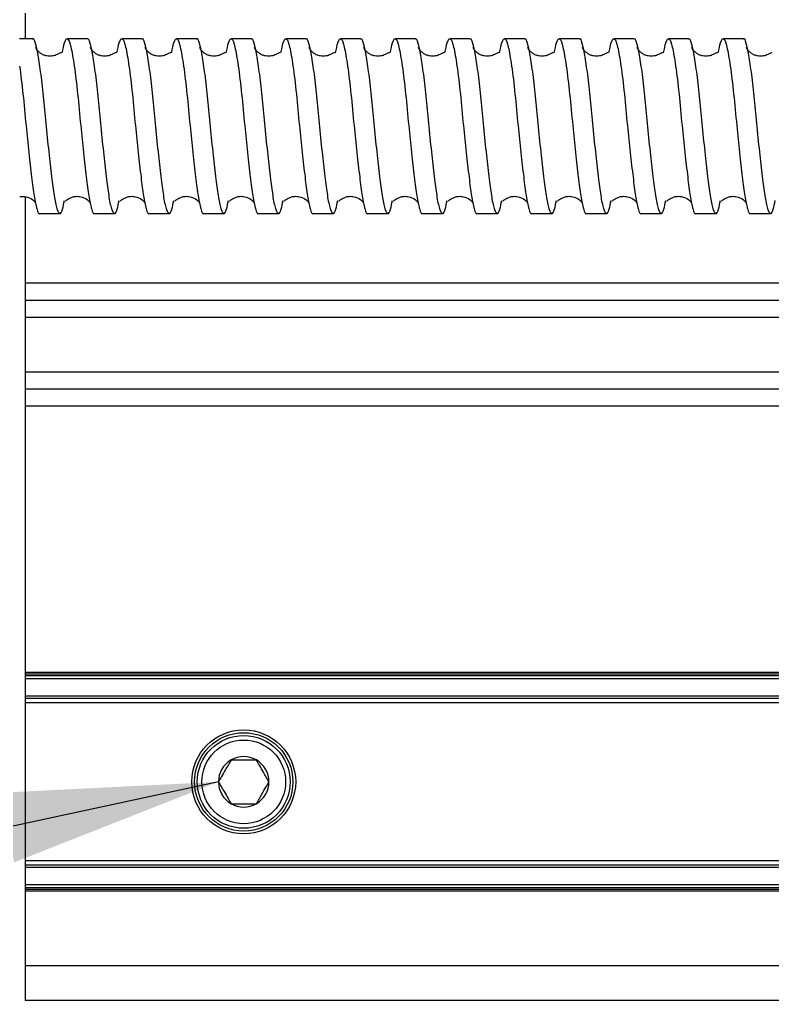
# Model space of a CAD drawing. Header units: millimetres. Extents: x 0 to 279, y 0 to 216.
# Drawn here: x 74.22 to 85.69, y 156.59 to 171.55 of the extents above; entities that cross this region are included whole.
import ezdxf

# ---------------------------------------------------------------- set-up
doc = ezdxf.new("R2010")
doc.units = ezdxf.units.MM
doc.layers.add('DIM', color=1, linetype='Continuous')
doc.dimstyles.new('SLDDIMSTYLE0', dxfattribs={"dimtxt": 0.18, "dimasz": 3.302, "dimexe": 0, "dimexo": 0.0625, "dimgap": 0, "dimtad": 0, "dimtih": 1, "dimtoh": 1, "dimdec": 0, "dimrnd": 1e-09, "dimzin": 0, "dimdsep": 46, "dimtxsty": 'Standard', "dimsah": 1, "dimcen": 0.09, "dimadec": 0, "dimazin": 0, "dimtfac": 3.302, "dimtdec": 0, "dimtofl": 0, "dimtmove": 0, "dimatfit": 3, "dimfxl": 0, "dimfrac": 2, "dimtolj": 1, "dimtzin": 0, "dimarcsym": 0})

msp = doc.modelspace()

# ---------------------------------------------------------------- linework, layer by layer
at = {"color": 7, "linetype": 'Continuous', "lineweight": 25}
for p, q in [((74.299, 172.316), (74.299, 171.254)), ((74.413, 171.254), (74.216, 171.254)), ((75.246, 171.254), (74.942, 171.254)), ((76.08, 171.254), (75.775, 171.254)), ((76.913, 171.254), (76.609, 171.254)), ((77.746, 171.254), (77.442, 171.254)), ((78.58, 171.254), (78.275, 171.254)), ((79.413, 171.254), (79.109, 171.254)), ((80.246, 171.254), (79.942, 171.254)), ((81.08, 171.254), (80.775, 171.254)), ((81.913, 171.254), (81.609, 171.254)), ((82.746, 171.254), (82.442, 171.254)), ((83.58, 171.254), (83.275, 171.254)), ((84.413, 171.254), (84.109, 171.254)), ((85.246, 171.254), (84.942, 171.254)), ((74.299, 168.847), (74.299, 167.526)), ((74.526, 168.588), (74.83, 168.588)), ((75.359, 168.588), (75.663, 168.588)), ((76.192, 168.588), (76.496, 168.588)), ((77.026, 168.588), (77.33, 168.588)), ((77.859, 168.588), (78.163, 168.588)), ((78.692, 168.588), (78.996, 168.588)), ((79.526, 168.588), (79.83, 168.588)), ((80.359, 168.588), (80.663, 168.588)), ((81.192, 168.588), (81.496, 168.588)), ((82.026, 168.588), (82.33, 168.588)), ((82.859, 168.588), (83.163, 168.588)), ((83.692, 168.588), (83.996, 168.588)), ((84.526, 168.588), (84.83, 168.588)), ((85.359, 168.588), (85.663, 168.588)), ((74.299, 167.526), (74.299, 167.264)), ((113.096, 167.264), (74.299, 167.264)), ((74.299, 167.264), (74.299, 167.005)), ((74.299, 167.005), (74.299, 166.17)), ((74.299, 166.17), (74.299, 165.911)), ((115.404, 165.911), (74.299, 165.911)), ((74.299, 165.911), (74.299, 165.649)), ((74.299, 165.649), (74.299, 161.588)), ((118.613, 161.588), (74.299, 161.588)), ((74.299, 161.588), (74.299, 161.563)), ((74.299, 161.563), (74.299, 161.536)), ((118.613, 161.536), (74.299, 161.536)), ((74.299, 161.536), (74.299, 161.491)), ((74.299, 161.491), (74.299, 161.229)), ((118.613, 161.229), (74.299, 161.229)), ((74.299, 161.229), (74.299, 161.193)), ((118.613, 161.193), (74.299, 161.193)), ((74.299, 161.193), (74.299, 161.127)), ((118.613, 161.127), (74.299, 161.127)), ((74.299, 161.127), (74.299, 158.715)), ((118.613, 158.715), (74.299, 158.715)), ((74.299, 158.715), (74.299, 158.649)), ((118.613, 158.649), (74.299, 158.649)), ((74.299, 158.649), (74.299, 158.613)), ((118.613, 158.613), (74.299, 158.613)), ((74.299, 158.613), (74.299, 158.351)), ((74.299, 158.351), (74.299, 158.306)), ((118.613, 158.306), (74.299, 158.306)), ((74.299, 158.306), (74.299, 158.279)), ((74.299, 158.279), (74.299, 158.254)), ((118.613, 158.254), (74.299, 158.254)), ((74.299, 158.254), (74.299, 157.116)), ((74.299, 157.116), (74.299, 156.588)), ((118.613, 156.588), (74.299, 156.588))]:
    msp.add_line(p, q, dxfattribs=at)
at = {"color": 8, "linetype": 'Continuous', "lineweight": 25}
for p, q in [((113.096, 167.526), (74.299, 167.526)), ((113.096, 167.005), (74.299, 167.005)), ((113.214, 166.17), (74.299, 166.17)), ((115.404, 165.649), (74.299, 165.649)), ((118.613, 161.563), (74.299, 161.563)), ((118.613, 161.491), (74.299, 161.491)), ((118.613, 158.351), (74.299, 158.351)), ((118.613, 158.279), (74.299, 158.279)), ((118.613, 157.116), (74.299, 157.116))]:
    msp.add_line(p, q, dxfattribs=at)
at = {"color": 7, "linetype": 'Continuous', "lineweight": 25}
for radius in [0.792, 0.75, 0.708, 0.638]:
    msp.add_circle((77.632, 159.921), radius, dxfattribs=at)
for start, end in [(120, 180), (60, 120), (0, 60), (180, 240), (300, 0), (240, 300)]:
    msp.add_arc((77.632, 159.921), 0.385, start, end, dxfattribs=at)
for points, knots in [([(74.413, 171.252), (74.414, 171.253), (74.428, 171.274), (74.453, 171.199), (74.493, 171.022), (74.538, 170.719), (74.58, 170.337), (74.62, 169.905), (74.665, 169.48), (74.708, 169.106), (74.745, 168.817), (74.787, 168.629), (74.832, 168.568), (74.866, 168.619), (74.89, 168.741), (74.899, 168.79)], [0, 0, 0, 0, 0.003424, 0.085948, 0.169148, 0.254933, 0.342981, 0.428868, 0.518377, 0.603336, 0.685003, 0.769612, 0.855299, 0.941726, 1, 1, 1, 1]), ([(74.866, 171.039), (74.877, 171.097), (74.905, 171.24), (74.953, 171.279), (74.997, 171.155), (75.049, 170.857), (75.101, 170.428), (75.144, 169.955), (75.19, 169.513), (75.233, 169.14), (75.27, 168.838), (75.312, 168.649), (75.344, 168.566), (75.358, 168.589), (75.359, 168.59)], [0, 0, 0, 0, 0.070357, 0.17222, 0.269956, 0.371207, 0.474134, 0.573458, 0.658314, 0.743013, 0.824301, 0.90809, 0.997344, 1, 1, 1, 1]), ([(75.246, 171.252), (75.247, 171.253), (75.262, 171.274), (75.287, 171.199), (75.327, 171.022), (75.371, 170.719), (75.414, 170.337), (75.453, 169.905), (75.498, 169.48), (75.541, 169.106), (75.578, 168.817), (75.62, 168.629), (75.665, 168.568), (75.7, 168.619), (75.723, 168.741), (75.733, 168.79)], [0, 0, 0, 0, 0.003424, 0.085948, 0.169148, 0.254933, 0.342981, 0.428868, 0.518377, 0.603336, 0.685003, 0.769612, 0.855299, 0.941726, 1, 1, 1, 1]), ([(75.699, 171.039), (75.71, 171.097), (75.739, 171.24), (75.787, 171.279), (75.831, 171.155), (75.883, 170.857), (75.935, 170.428), (75.977, 169.955), (76.023, 169.513), (76.067, 169.14), (76.104, 168.838), (76.146, 168.649), (76.177, 168.566), (76.192, 168.589), (76.192, 168.59)], [0, 0, 0, 0, 0.070357, 0.17222, 0.269956, 0.371207, 0.474134, 0.573458, 0.658314, 0.743013, 0.824301, 0.90809, 0.997344, 1, 1, 1, 1]), ([(76.08, 171.252), (76.08, 171.253), (76.095, 171.274), (76.12, 171.199), (76.16, 171.022), (76.205, 170.719), (76.247, 170.337), (76.286, 169.905), (76.331, 169.48), (76.375, 169.106), (76.411, 168.817), (76.454, 168.629), (76.498, 168.568), (76.533, 168.619), (76.556, 168.741), (76.566, 168.79)], [0, 0, 0, 0, 0.0034244, 0.0859477, 0.1691478, 0.2549331, 0.3429808, 0.4288684, 0.518377, 0.6033358, 0.6850027, 0.7696123, 0.8552987, 0.9417258, 1, 1, 1, 1]), ([(76.533, 171.042), (76.544, 171.099), (76.572, 171.24), (76.62, 171.279), (76.664, 171.155), (76.716, 170.857), (76.768, 170.428), (76.81, 169.955), (76.857, 169.513), (76.9, 169.14), (76.937, 168.838), (76.979, 168.649), (77.011, 168.566), (77.025, 168.589), (77.026, 168.59)], [0, 0, 0, 0, 0.068826, 0.170857, 0.268754, 0.370172, 0.473268, 0.572756, 0.657752, 0.74259, 0.824012, 0.907939, 0.997339, 1, 1, 1, 1]), ([(76.913, 171.252), (76.914, 171.253), (76.928, 171.274), (76.953, 171.199), (76.993, 171.022), (77.038, 170.719), (77.08, 170.337), (77.12, 169.905), (77.165, 169.48), (77.208, 169.106), (77.245, 168.817), (77.287, 168.629), (77.332, 168.568), (77.366, 168.619), (77.39, 168.741), (77.399, 168.79)], [0, 0, 0, 0, 0.0034244, 0.0859477, 0.1691478, 0.2549331, 0.3429808, 0.4288684, 0.518377, 0.6033358, 0.6850027, 0.7696123, 0.8552987, 0.9417258, 1, 1, 1, 1]), ([(77.366, 171.039), (77.377, 171.097), (77.405, 171.24), (77.453, 171.279), (77.497, 171.155), (77.549, 170.857), (77.601, 170.428), (77.644, 169.955), (77.69, 169.513), (77.733, 169.14), (77.77, 168.838), (77.812, 168.649), (77.844, 168.566), (77.858, 168.589), (77.859, 168.59)], [0, 0, 0, 0, 0.0703568, 0.1722196, 0.2699559, 0.3712074, 0.4741337, 0.5734583, 0.6583141, 0.7430129, 0.8243011, 0.90809, 0.9973435, 1, 1, 1, 1]), ([(77.746, 171.252), (77.747, 171.253), (77.762, 171.274), (77.787, 171.199), (77.827, 171.022), (77.871, 170.719), (77.914, 170.337), (77.953, 169.905), (77.998, 169.48), (78.041, 169.106), (78.078, 168.817), (78.12, 168.629), (78.165, 168.568), (78.2, 168.619), (78.223, 168.741), (78.233, 168.79)], [0, 0, 0, 0, 0.003424, 0.085948, 0.169148, 0.254933, 0.342981, 0.428868, 0.518377, 0.603336, 0.685003, 0.769612, 0.855299, 0.941726, 1, 1, 1, 1]), ([(78.199, 171.039), (78.21, 171.097), (78.239, 171.24), (78.287, 171.279), (78.331, 171.155), (78.383, 170.857), (78.435, 170.428), (78.477, 169.955), (78.523, 169.513), (78.567, 169.14), (78.604, 168.838), (78.646, 168.649), (78.677, 168.566), (78.692, 168.589), (78.692, 168.59)], [0, 0, 0, 0, 0.070357, 0.17222, 0.269956, 0.371207, 0.474134, 0.573458, 0.658314, 0.743013, 0.824301, 0.90809, 0.997344, 1, 1, 1, 1]), ([(78.58, 171.252), (78.58, 171.253), (78.595, 171.274), (78.62, 171.199), (78.66, 171.022), (78.705, 170.719), (78.747, 170.337), (78.786, 169.905), (78.831, 169.48), (78.875, 169.106), (78.911, 168.817), (78.954, 168.629), (78.998, 168.568), (79.033, 168.619), (79.056, 168.741), (79.066, 168.79)], [0, 0, 0, 0, 0.003424, 0.085948, 0.169148, 0.254933, 0.342981, 0.428868, 0.518377, 0.603336, 0.685003, 0.769612, 0.855299, 0.941726, 1, 1, 1, 1]), ([(79.032, 171.039), (79.044, 171.097), (79.072, 171.24), (79.12, 171.279), (79.164, 171.155), (79.216, 170.857), (79.268, 170.428), (79.31, 169.955), (79.357, 169.513), (79.4, 169.14), (79.437, 168.838), (79.479, 168.649), (79.511, 168.566), (79.525, 168.589), (79.526, 168.59)], [0, 0, 0, 0, 0.070357, 0.17222, 0.269956, 0.371207, 0.474134, 0.573458, 0.658314, 0.743013, 0.824301, 0.90809, 0.997344, 1, 1, 1, 1]), ([(79.413, 171.252), (79.414, 171.253), (79.428, 171.274), (79.453, 171.199), (79.493, 171.022), (79.538, 170.719), (79.58, 170.337), (79.62, 169.905), (79.665, 169.48), (79.708, 169.106), (79.745, 168.817), (79.787, 168.629), (79.832, 168.568), (79.866, 168.619), (79.89, 168.741), (79.899, 168.79)], [0, 0, 0, 0, 0.003424, 0.085948, 0.169148, 0.254933, 0.342981, 0.428868, 0.518377, 0.603336, 0.685003, 0.769612, 0.855299, 0.941726, 1, 1, 1, 1]), ([(79.866, 171.039), (79.877, 171.097), (79.905, 171.24), (79.953, 171.279), (79.997, 171.155), (80.049, 170.857), (80.101, 170.428), (80.144, 169.955), (80.19, 169.513), (80.233, 169.14), (80.27, 168.838), (80.312, 168.649), (80.344, 168.566), (80.358, 168.589), (80.359, 168.59)], [0, 0, 0, 0, 0.070357, 0.17222, 0.269956, 0.371207, 0.474134, 0.573458, 0.658314, 0.743013, 0.824301, 0.90809, 0.997344, 1, 1, 1, 1]), ([(80.246, 171.252), (80.247, 171.253), (80.262, 171.274), (80.287, 171.199), (80.327, 171.022), (80.371, 170.719), (80.414, 170.337), (80.453, 169.905), (80.498, 169.48), (80.541, 169.106), (80.578, 168.817), (80.62, 168.629), (80.665, 168.568), (80.7, 168.619), (80.723, 168.741), (80.733, 168.79)], [0, 0, 0, 0, 0.0034244, 0.0859477, 0.1691478, 0.2549331, 0.3429808, 0.4288684, 0.518377, 0.6033358, 0.6850027, 0.7696123, 0.8552987, 0.9417258, 1, 1, 1, 1]), ([(80.699, 171.039), (80.71, 171.097), (80.739, 171.24), (80.787, 171.279), (80.831, 171.155), (80.883, 170.857), (80.935, 170.428), (80.977, 169.955), (81.023, 169.513), (81.067, 169.14), (81.104, 168.838), (81.146, 168.649), (81.177, 168.566), (81.192, 168.589), (81.192, 168.59)], [0, 0, 0, 0, 0.070357, 0.17222, 0.269956, 0.371207, 0.474134, 0.573458, 0.658314, 0.743013, 0.824301, 0.90809, 0.997344, 1, 1, 1, 1]), ([(81.08, 171.252), (81.08, 171.253), (81.095, 171.274), (81.12, 171.199), (81.16, 171.022), (81.205, 170.719), (81.247, 170.337), (81.286, 169.905), (81.331, 169.48), (81.375, 169.106), (81.411, 168.817), (81.454, 168.629), (81.498, 168.568), (81.533, 168.619), (81.556, 168.741), (81.566, 168.79)], [0, 0, 0, 0, 0.003424, 0.085948, 0.169148, 0.254933, 0.342981, 0.428868, 0.518377, 0.603336, 0.685003, 0.769612, 0.855299, 0.941726, 1, 1, 1, 1]), ([(81.533, 171.042), (81.544, 171.099), (81.572, 171.24), (81.62, 171.279), (81.664, 171.155), (81.716, 170.857), (81.768, 170.428), (81.81, 169.955), (81.857, 169.513), (81.9, 169.14), (81.937, 168.838), (81.979, 168.649), (82.011, 168.566), (82.025, 168.589), (82.026, 168.59)], [0, 0, 0, 0, 0.068826, 0.170857, 0.268754, 0.370172, 0.473268, 0.572756, 0.657752, 0.74259, 0.824012, 0.907939, 0.997339, 1, 1, 1, 1]), ([(81.913, 171.252), (81.914, 171.253), (81.928, 171.274), (81.953, 171.199), (81.993, 171.022), (82.038, 170.719), (82.08, 170.337), (82.12, 169.905), (82.165, 169.48), (82.208, 169.106), (82.245, 168.817), (82.287, 168.629), (82.332, 168.568), (82.366, 168.619), (82.39, 168.741), (82.399, 168.79)], [0, 0, 0, 0, 0.003424, 0.085948, 0.169148, 0.254933, 0.342981, 0.428868, 0.518377, 0.603336, 0.685003, 0.769612, 0.855299, 0.941726, 1, 1, 1, 1]), ([(82.366, 171.039), (82.377, 171.097), (82.405, 171.24), (82.453, 171.279), (82.497, 171.155), (82.549, 170.857), (82.601, 170.428), (82.644, 169.955), (82.69, 169.513), (82.733, 169.14), (82.77, 168.838), (82.812, 168.649), (82.844, 168.566), (82.858, 168.589), (82.859, 168.59)], [0, 0, 0, 0, 0.070357, 0.17222, 0.269956, 0.371207, 0.474134, 0.573458, 0.658314, 0.743013, 0.824301, 0.90809, 0.997344, 1, 1, 1, 1]), ([(82.746, 171.252), (82.747, 171.253), (82.762, 171.274), (82.787, 171.199), (82.827, 171.022), (82.871, 170.719), (82.914, 170.337), (82.953, 169.905), (82.998, 169.48), (83.041, 169.106), (83.078, 168.817), (83.12, 168.629), (83.165, 168.568), (83.2, 168.619), (83.223, 168.741), (83.233, 168.79)], [0, 0, 0, 0, 0.003424, 0.085948, 0.169148, 0.254933, 0.342981, 0.428868, 0.518377, 0.603336, 0.685003, 0.769612, 0.855299, 0.941726, 1, 1, 1, 1]), ([(83.199, 171.039), (83.21, 171.097), (83.239, 171.24), (83.287, 171.279), (83.331, 171.155), (83.383, 170.857), (83.435, 170.428), (83.477, 169.955), (83.523, 169.513), (83.567, 169.14), (83.604, 168.838), (83.646, 168.649), (83.677, 168.566), (83.692, 168.589), (83.692, 168.59)], [0, 0, 0, 0, 0.0703568, 0.1722196, 0.2699559, 0.3712074, 0.4741337, 0.5734583, 0.6583141, 0.7430129, 0.8243011, 0.90809, 0.9973435, 1, 1, 1, 1]), ([(83.58, 171.252), (83.58, 171.253), (83.595, 171.274), (83.62, 171.199), (83.66, 171.022), (83.705, 170.719), (83.747, 170.337), (83.786, 169.905), (83.831, 169.48), (83.875, 169.106), (83.911, 168.817), (83.954, 168.629), (83.998, 168.568), (84.033, 168.619), (84.056, 168.741), (84.066, 168.79)], [0, 0, 0, 0, 0.003424, 0.085948, 0.169148, 0.254933, 0.342981, 0.428868, 0.518377, 0.603336, 0.685003, 0.769612, 0.855299, 0.941726, 1, 1, 1, 1]), ([(84.032, 171.039), (84.044, 171.097), (84.072, 171.24), (84.12, 171.279), (84.164, 171.155), (84.216, 170.857), (84.268, 170.428), (84.31, 169.955), (84.357, 169.513), (84.4, 169.14), (84.437, 168.838), (84.479, 168.649), (84.511, 168.566), (84.525, 168.589), (84.526, 168.59)], [0, 0, 0, 0, 0.0703568, 0.1722196, 0.2699559, 0.3712074, 0.4741337, 0.5734583, 0.6583141, 0.7430129, 0.8243011, 0.90809, 0.9973435, 1, 1, 1, 1]), ([(84.413, 171.252), (84.414, 171.253), (84.428, 171.274), (84.453, 171.199), (84.493, 171.022), (84.538, 170.719), (84.58, 170.337), (84.62, 169.905), (84.665, 169.48), (84.708, 169.106), (84.745, 168.817), (84.787, 168.629), (84.832, 168.568), (84.866, 168.619), (84.89, 168.741), (84.899, 168.79)], [0, 0, 0, 0, 0.003424, 0.085948, 0.169148, 0.254933, 0.342981, 0.428868, 0.518377, 0.603336, 0.685003, 0.769612, 0.855299, 0.941726, 1, 1, 1, 1]), ([(84.866, 171.039), (84.877, 171.097), (84.905, 171.24), (84.953, 171.279), (84.997, 171.155), (85.049, 170.857), (85.101, 170.428), (85.144, 169.955), (85.19, 169.513), (85.233, 169.14), (85.27, 168.838), (85.312, 168.649), (85.344, 168.566), (85.358, 168.589), (85.359, 168.59)], [0, 0, 0, 0, 0.0703568, 0.1722196, 0.2699559, 0.3712074, 0.4741337, 0.5734583, 0.6583141, 0.7430129, 0.8243011, 0.90809, 0.9973435, 1, 1, 1, 1]), ([(85.246, 171.252), (85.247, 171.253), (85.262, 171.274), (85.287, 171.199), (85.327, 171.022), (85.371, 170.719), (85.414, 170.337), (85.453, 169.905), (85.498, 169.48), (85.541, 169.106), (85.578, 168.817), (85.62, 168.629), (85.665, 168.568), (85.7, 168.619), (85.723, 168.741), (85.733, 168.79)], [0, 0, 0, 0, 0.003424, 0.085948, 0.169148, 0.254933, 0.342981, 0.428868, 0.518377, 0.603336, 0.685003, 0.769612, 0.855299, 0.941726, 1, 1, 1, 1]), ([(74.848, 171.038), (74.848, 171.039), (74.846, 171.045), (74.83, 171.035), (74.799, 171.018), (74.759, 171.002), (74.722, 170.992), (74.678, 170.988), (74.629, 170.992), (74.58, 171.007), (74.537, 171.031), (74.504, 171.06), (74.469, 171.103), (74.465, 171.114), (74.463, 171.122)], [0, 0, 0, 0, 0.031743, 0.153714, 0.26991, 0.325158, 0.378742, 0.432426, 0.487382, 0.545636, 0.611184, 0.687137, 0.776184, 1, 1, 1, 1]), ([(75.681, 171.038), (75.681, 171.039), (75.679, 171.045), (75.663, 171.035), (75.632, 171.018), (75.593, 171.002), (75.555, 170.992), (75.512, 170.988), (75.462, 170.992), (75.413, 171.007), (75.371, 171.031), (75.337, 171.06), (75.303, 171.103), (75.299, 171.114), (75.296, 171.122)], [0, 0, 0, 0, 0.031743, 0.153714, 0.26991, 0.325158, 0.378742, 0.432426, 0.487382, 0.545636, 0.611184, 0.687137, 0.776184, 1, 1, 1, 1]), ([(76.515, 171.038), (76.514, 171.039), (76.512, 171.045), (76.496, 171.035), (76.466, 171.018), (76.426, 171.002), (76.389, 170.992), (76.345, 170.988), (76.296, 170.992), (76.246, 171.007), (76.204, 171.031), (76.17, 171.06), (76.136, 171.103), (76.132, 171.114), (76.129, 171.122)], [0, 0, 0, 0, 0.031743, 0.153714, 0.26991, 0.325158, 0.378742, 0.432426, 0.487382, 0.545636, 0.611184, 0.687137, 0.776184, 1, 1, 1, 1]), ([(77.348, 171.038), (77.348, 171.039), (77.346, 171.045), (77.33, 171.035), (77.299, 171.018), (77.259, 171.002), (77.222, 170.992), (77.178, 170.988), (77.129, 170.992), (77.08, 171.007), (77.037, 171.031), (77.004, 171.06), (76.969, 171.103), (76.965, 171.114), (76.963, 171.122)], [0, 0, 0, 0, 0.031743, 0.153714, 0.26991, 0.325158, 0.378742, 0.432426, 0.487382, 0.545636, 0.611184, 0.687137, 0.776184, 1, 1, 1, 1]), ([(78.181, 171.038), (78.181, 171.039), (78.179, 171.045), (78.163, 171.035), (78.132, 171.018), (78.093, 171.002), (78.055, 170.992), (78.012, 170.988), (77.962, 170.992), (77.913, 171.007), (77.871, 171.031), (77.837, 171.06), (77.803, 171.103), (77.799, 171.114), (77.796, 171.122)], [0, 0, 0, 0, 0.031743, 0.153714, 0.26991, 0.325158, 0.378742, 0.432426, 0.487382, 0.545636, 0.611184, 0.687137, 0.776184, 1, 1, 1, 1]), ([(79.015, 171.038), (79.014, 171.039), (79.012, 171.045), (78.996, 171.035), (78.966, 171.018), (78.926, 171.002), (78.889, 170.992), (78.845, 170.988), (78.796, 170.992), (78.746, 171.007), (78.704, 171.031), (78.67, 171.06), (78.636, 171.103), (78.632, 171.114), (78.629, 171.122)], [0, 0, 0, 0, 0.031743, 0.153714, 0.26991, 0.325158, 0.378742, 0.432426, 0.487382, 0.545636, 0.611184, 0.687137, 0.776184, 1, 1, 1, 1]), ([(79.848, 171.038), (79.848, 171.039), (79.846, 171.045), (79.83, 171.035), (79.799, 171.018), (79.759, 171.002), (79.722, 170.992), (79.678, 170.988), (79.629, 170.992), (79.58, 171.007), (79.537, 171.031), (79.504, 171.06), (79.469, 171.103), (79.465, 171.114), (79.463, 171.122)], [0, 0, 0, 0, 0.031743, 0.153714, 0.26991, 0.325158, 0.378742, 0.432426, 0.487382, 0.545636, 0.611184, 0.687137, 0.776184, 1, 1, 1, 1]), ([(80.681, 171.038), (80.681, 171.039), (80.679, 171.045), (80.663, 171.035), (80.632, 171.018), (80.593, 171.002), (80.555, 170.992), (80.512, 170.988), (80.462, 170.992), (80.413, 171.007), (80.371, 171.031), (80.337, 171.06), (80.303, 171.103), (80.299, 171.114), (80.296, 171.122)], [0, 0, 0, 0, 0.031743, 0.153714, 0.26991, 0.325158, 0.378742, 0.432426, 0.487382, 0.545636, 0.611184, 0.687137, 0.776184, 1, 1, 1, 1]), ([(81.515, 171.038), (81.514, 171.039), (81.512, 171.045), (81.496, 171.035), (81.466, 171.018), (81.426, 171.002), (81.389, 170.992), (81.345, 170.988), (81.296, 170.992), (81.246, 171.007), (81.204, 171.031), (81.17, 171.06), (81.136, 171.103), (81.132, 171.114), (81.129, 171.122)], [0, 0, 0, 0, 0.0317431, 0.153714, 0.26991, 0.3251576, 0.3787424, 0.4324263, 0.4873818, 0.5456357, 0.6111844, 0.6871371, 0.7761836, 1, 1, 1, 1]), ([(82.348, 171.038), (82.348, 171.039), (82.346, 171.045), (82.33, 171.035), (82.299, 171.018), (82.259, 171.002), (82.222, 170.992), (82.178, 170.988), (82.129, 170.992), (82.08, 171.007), (82.037, 171.031), (82.004, 171.06), (81.969, 171.103), (81.965, 171.114), (81.963, 171.122)], [0, 0, 0, 0, 0.031743, 0.153714, 0.26991, 0.325158, 0.378742, 0.432426, 0.487382, 0.545636, 0.611184, 0.687137, 0.776184, 1, 1, 1, 1]), ([(83.181, 171.038), (83.181, 171.039), (83.179, 171.045), (83.163, 171.035), (83.132, 171.018), (83.093, 171.002), (83.055, 170.992), (83.012, 170.988), (82.962, 170.992), (82.913, 171.007), (82.871, 171.031), (82.837, 171.06), (82.803, 171.103), (82.799, 171.114), (82.796, 171.122)], [0, 0, 0, 0, 0.031743, 0.153714, 0.26991, 0.325158, 0.378742, 0.432426, 0.487382, 0.545636, 0.611184, 0.687137, 0.776184, 1, 1, 1, 1]), ([(84.015, 171.038), (84.014, 171.039), (84.012, 171.045), (83.996, 171.035), (83.966, 171.018), (83.926, 171.002), (83.889, 170.992), (83.845, 170.988), (83.796, 170.992), (83.746, 171.007), (83.704, 171.031), (83.67, 171.06), (83.636, 171.103), (83.632, 171.114), (83.629, 171.122)], [0, 0, 0, 0, 0.031743, 0.153714, 0.26991, 0.325158, 0.378742, 0.432426, 0.487382, 0.545636, 0.611184, 0.687137, 0.776184, 1, 1, 1, 1]), ([(84.848, 171.038), (84.848, 171.039), (84.846, 171.045), (84.83, 171.035), (84.799, 171.018), (84.759, 171.002), (84.722, 170.992), (84.678, 170.988), (84.629, 170.992), (84.58, 171.007), (84.537, 171.031), (84.504, 171.06), (84.469, 171.103), (84.465, 171.114), (84.463, 171.122)], [0, 0, 0, 0, 0.031743, 0.153714, 0.26991, 0.325158, 0.378742, 0.432426, 0.487382, 0.545636, 0.611184, 0.687137, 0.776184, 1, 1, 1, 1]), ([(85.681, 171.038), (85.681, 171.039), (85.679, 171.045), (85.663, 171.035), (85.632, 171.018), (85.593, 171.002), (85.555, 170.992), (85.512, 170.988), (85.462, 170.992), (85.413, 171.007), (85.371, 171.031), (85.337, 171.06), (85.303, 171.103), (85.299, 171.114), (85.296, 171.122)], [0, 0, 0, 0, 0.0317431, 0.153714, 0.26991, 0.3251576, 0.3787424, 0.4324263, 0.4873818, 0.5456357, 0.6111844, 0.6871371, 0.7761836, 1, 1, 1, 1]), ([(74.216, 170.838), (74.233, 170.701), (74.268, 170.434), (74.31, 169.954), (74.357, 169.513), (74.4, 169.14), (74.437, 168.838), (74.479, 168.649), (74.511, 168.566), (74.525, 168.589), (74.526, 168.59)], [0, 0, 0, 0, 0.163689, 0.32165, 0.4566, 0.591301, 0.720577, 0.853831, 0.995775, 1, 1, 1, 1]), ([(74.217, 168.847), (74.237, 168.85), (74.284, 168.856), (74.364, 168.835), (74.42, 168.798), (74.45, 168.763), (74.458, 168.75), (74.457, 168.754), (74.456, 168.757)], [0, 0, 0, 0, 0.164865, 0.369572, 0.654189, 0.738882, 0.839391, 1, 1, 1, 1]), ([(74.911, 168.782), (74.913, 168.78), (74.915, 168.776), (74.934, 168.794), (74.957, 168.812), (74.997, 168.834), (75.049, 168.851), (75.115, 168.855), (75.197, 168.836), (75.253, 168.798), (75.284, 168.763), (75.292, 168.75), (75.29, 168.754), (75.29, 168.757)], [0, 0, 0, 0, 0.152825, 0.239803, 0.309786, 0.369094, 0.443711, 0.543908, 0.655705, 0.811143, 0.857396, 0.912287, 1, 1, 1, 1]), ([(75.745, 168.782), (75.746, 168.78), (75.748, 168.776), (75.767, 168.794), (75.79, 168.812), (75.83, 168.834), (75.882, 168.851), (75.948, 168.855), (76.031, 168.836), (76.086, 168.798), (76.117, 168.763), (76.125, 168.75), (76.124, 168.754), (76.123, 168.757)], [0, 0, 0, 0, 0.152825, 0.239803, 0.309786, 0.369094, 0.443711, 0.543908, 0.655705, 0.811143, 0.857396, 0.912287, 1, 1, 1, 1]), ([(76.578, 168.782), (76.579, 168.78), (76.581, 168.776), (76.6, 168.794), (76.624, 168.812), (76.663, 168.834), (76.715, 168.851), (76.782, 168.855), (76.864, 168.836), (76.92, 168.798), (76.95, 168.763), (76.958, 168.75), (76.957, 168.754), (76.956, 168.757)], [0, 0, 0, 0, 0.1528246, 0.2398033, 0.3097861, 0.3690942, 0.443711, 0.5439078, 0.6557048, 0.8111426, 0.8573955, 0.9122867, 1, 1, 1, 1]), ([(77.411, 168.782), (77.413, 168.78), (77.415, 168.776), (77.434, 168.794), (77.457, 168.812), (77.497, 168.834), (77.549, 168.851), (77.615, 168.855), (77.697, 168.836), (77.753, 168.798), (77.784, 168.763), (77.792, 168.75), (77.79, 168.754), (77.79, 168.757)], [0, 0, 0, 0, 0.152825, 0.239803, 0.309786, 0.369094, 0.443711, 0.543908, 0.655705, 0.811143, 0.857396, 0.912287, 1, 1, 1, 1]), ([(78.245, 168.782), (78.246, 168.78), (78.248, 168.776), (78.267, 168.794), (78.29, 168.812), (78.33, 168.834), (78.382, 168.851), (78.448, 168.855), (78.531, 168.836), (78.586, 168.798), (78.617, 168.763), (78.625, 168.75), (78.624, 168.754), (78.623, 168.757)], [0, 0, 0, 0, 0.152825, 0.239803, 0.309786, 0.369094, 0.443711, 0.543908, 0.655705, 0.811143, 0.857396, 0.912287, 1, 1, 1, 1]), ([(79.078, 168.782), (79.079, 168.78), (79.081, 168.776), (79.1, 168.794), (79.124, 168.812), (79.163, 168.834), (79.215, 168.851), (79.282, 168.855), (79.364, 168.836), (79.42, 168.798), (79.45, 168.763), (79.458, 168.75), (79.457, 168.754), (79.456, 168.757)], [0, 0, 0, 0, 0.152825, 0.239803, 0.309786, 0.369094, 0.443711, 0.543908, 0.655705, 0.811143, 0.857396, 0.912287, 1, 1, 1, 1]), ([(79.911, 168.782), (79.913, 168.78), (79.915, 168.776), (79.934, 168.794), (79.957, 168.812), (79.997, 168.834), (80.049, 168.851), (80.115, 168.855), (80.197, 168.836), (80.253, 168.798), (80.284, 168.763), (80.292, 168.75), (80.29, 168.754), (80.29, 168.757)], [0, 0, 0, 0, 0.152825, 0.239803, 0.309786, 0.369094, 0.443711, 0.543908, 0.655705, 0.811143, 0.857396, 0.912287, 1, 1, 1, 1]), ([(80.745, 168.782), (80.746, 168.78), (80.748, 168.776), (80.767, 168.794), (80.79, 168.812), (80.83, 168.834), (80.882, 168.851), (80.948, 168.855), (81.031, 168.836), (81.086, 168.798), (81.117, 168.763), (81.125, 168.75), (81.124, 168.754), (81.123, 168.757)], [0, 0, 0, 0, 0.152825, 0.239803, 0.309786, 0.369094, 0.443711, 0.543908, 0.655705, 0.811143, 0.857396, 0.912287, 1, 1, 1, 1]), ([(81.578, 168.782), (81.579, 168.78), (81.581, 168.776), (81.6, 168.794), (81.624, 168.812), (81.663, 168.834), (81.715, 168.851), (81.782, 168.855), (81.864, 168.836), (81.92, 168.798), (81.95, 168.763), (81.958, 168.75), (81.957, 168.754), (81.956, 168.757)], [0, 0, 0, 0, 0.152825, 0.239803, 0.309786, 0.369094, 0.443711, 0.543908, 0.655705, 0.811143, 0.857396, 0.912287, 1, 1, 1, 1]), ([(82.411, 168.782), (82.413, 168.78), (82.415, 168.776), (82.434, 168.794), (82.457, 168.812), (82.497, 168.834), (82.549, 168.851), (82.615, 168.855), (82.697, 168.836), (82.753, 168.798), (82.784, 168.763), (82.792, 168.75), (82.79, 168.754), (82.79, 168.757)], [0, 0, 0, 0, 0.152825, 0.239803, 0.309786, 0.369094, 0.443711, 0.543908, 0.655705, 0.811143, 0.857396, 0.912287, 1, 1, 1, 1]), ([(83.245, 168.782), (83.246, 168.78), (83.248, 168.776), (83.267, 168.794), (83.29, 168.812), (83.33, 168.834), (83.382, 168.851), (83.448, 168.855), (83.531, 168.836), (83.586, 168.798), (83.617, 168.763), (83.625, 168.75), (83.624, 168.754), (83.623, 168.757)], [0, 0, 0, 0, 0.152825, 0.239803, 0.309786, 0.369094, 0.443711, 0.543908, 0.655705, 0.811143, 0.857396, 0.912287, 1, 1, 1, 1]), ([(84.078, 168.782), (84.079, 168.78), (84.081, 168.776), (84.1, 168.794), (84.124, 168.812), (84.163, 168.834), (84.215, 168.851), (84.282, 168.855), (84.364, 168.836), (84.42, 168.798), (84.45, 168.763), (84.458, 168.75), (84.457, 168.754), (84.456, 168.757)], [0, 0, 0, 0, 0.152825, 0.239803, 0.309786, 0.369094, 0.443711, 0.543908, 0.655705, 0.811143, 0.857396, 0.912287, 1, 1, 1, 1]), ([(84.911, 168.782), (84.913, 168.78), (84.915, 168.776), (84.934, 168.794), (84.957, 168.812), (84.997, 168.834), (85.049, 168.851), (85.115, 168.855), (85.197, 168.836), (85.253, 168.798), (85.284, 168.763), (85.292, 168.75), (85.29, 168.754), (85.29, 168.757)], [0, 0, 0, 0, 0.152825, 0.239803, 0.309786, 0.369094, 0.443711, 0.543908, 0.655705, 0.811143, 0.857396, 0.912287, 1, 1, 1, 1]), ([(77.44, 160.254), (77.412, 160.207), (77.365, 160.125), (77.297, 160.006), (77.262, 159.947), (77.247, 159.921)], [0, 0, 0, 0, 0.439122, 0.751371, 1, 1, 1, 1]), ([(77.825, 160.254), (77.803, 160.254), (77.741, 160.254), (77.628, 160.254), (77.518, 160.254), (77.459, 160.254), (77.44, 160.254)], [0, 0, 0, 0, 0.180942, 0.506293, 0.843975, 1, 1, 1, 1]), ([(78.017, 159.921), (77.99, 159.969), (77.942, 160.05), (77.874, 160.169), (77.84, 160.228), (77.825, 160.254)], [0, 0, 0, 0, 0.439122, 0.751371, 1, 1, 1, 1]), ([(77.247, 159.921), (77.275, 159.873), (77.322, 159.792), (77.391, 159.673), (77.425, 159.614), (77.44, 159.588)], [0, 0, 0, 0, 0.439122, 0.751371, 1, 1, 1, 1]), ([(77.825, 159.588), (77.852, 159.635), (77.899, 159.717), (77.968, 159.836), (78.002, 159.895), (78.017, 159.921)], [0, 0, 0, 0, 0.439122, 0.751371, 1, 1, 1, 1]), ([(77.44, 159.588), (77.459, 159.588), (77.518, 159.588), (77.628, 159.588), (77.741, 159.588), (77.803, 159.588), (77.825, 159.588)], [0, 0, 0, 0, 0.156025, 0.493707, 0.819058, 1, 1, 1, 1])]:
    msp.add_open_spline(points, degree=3, knots=knots, dxfattribs=at)

# ---------------------------------------------------------------- leaders
at = {"layer": 'DIM'}
msp.add_leader([(77.247, 159.921), (70.536, 158.472)], dimstyle='SLDDIMSTYLE0', dxfattribs=at)

doc.saveas('drawing.dxf')
